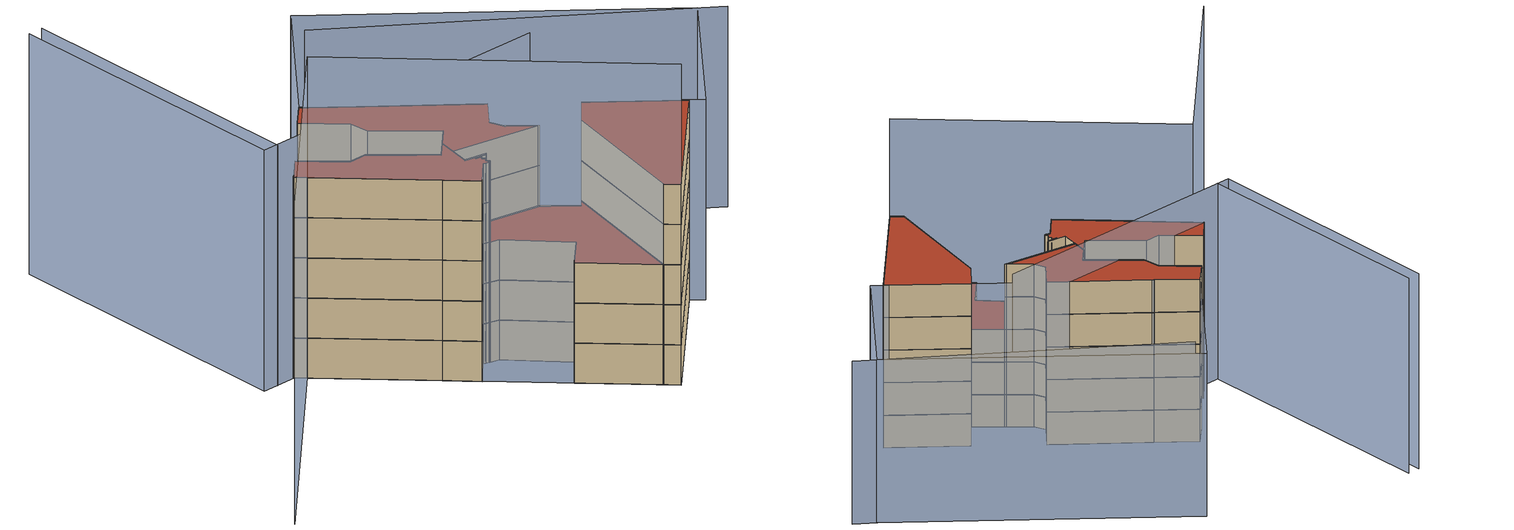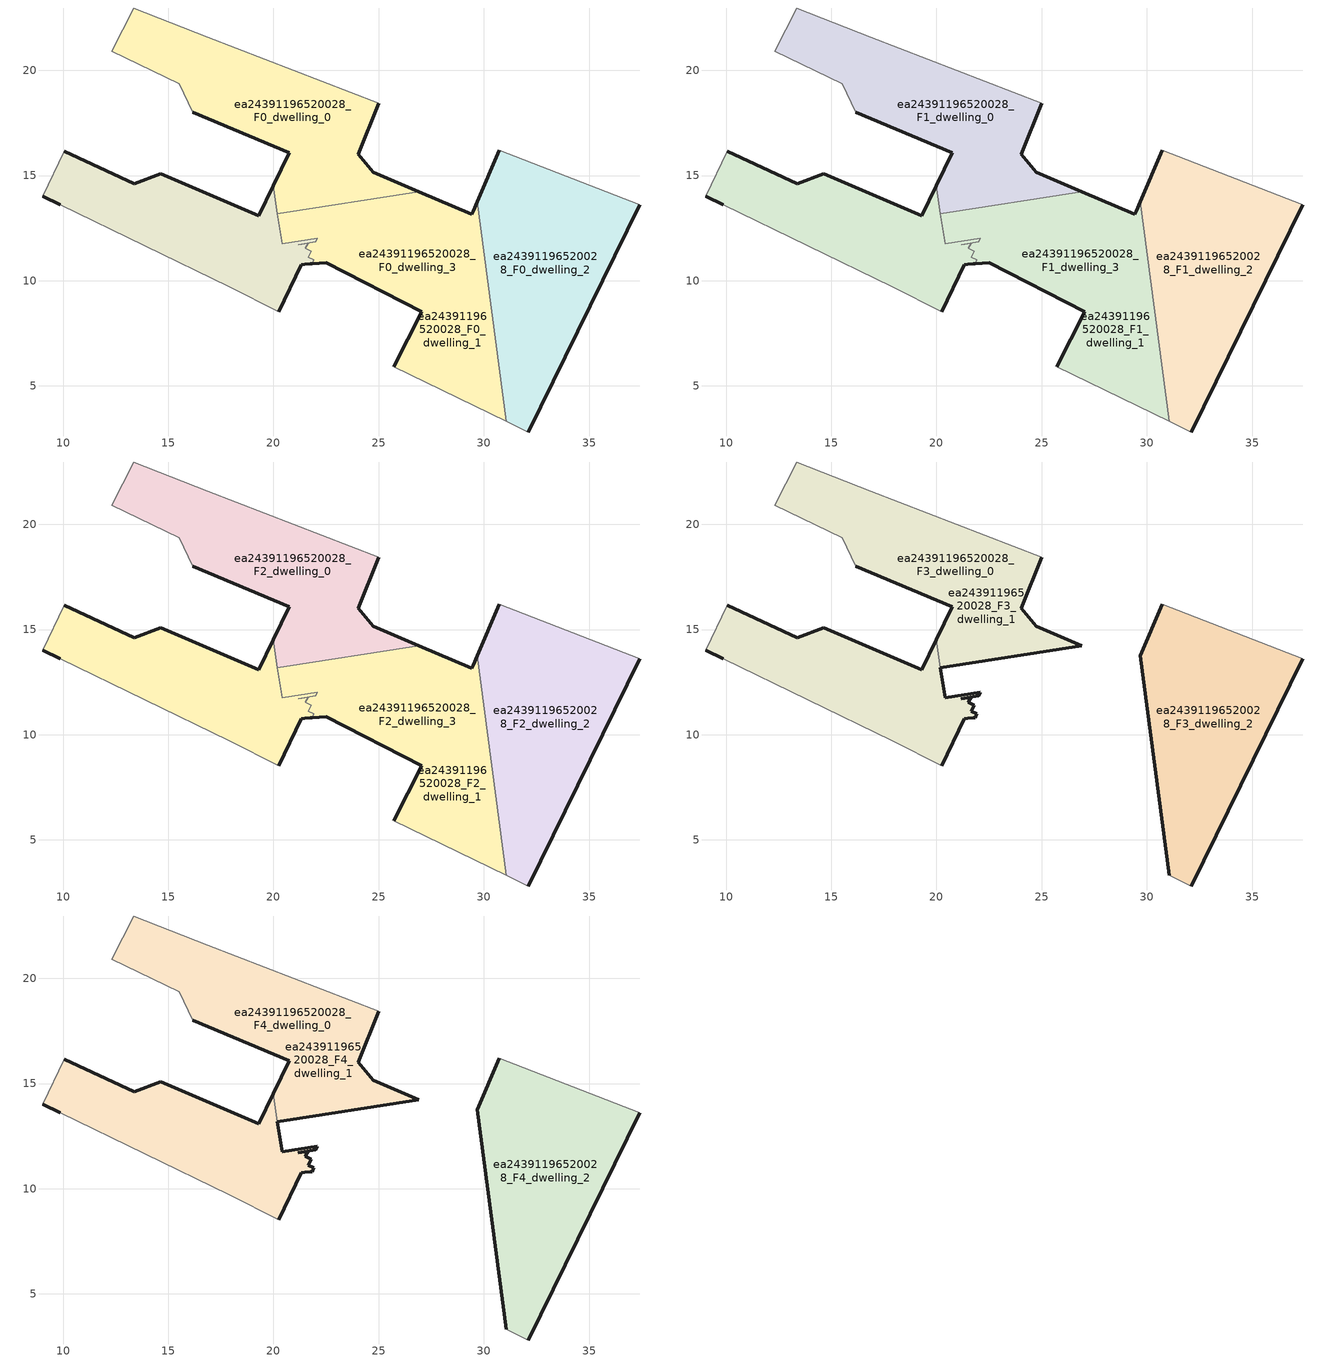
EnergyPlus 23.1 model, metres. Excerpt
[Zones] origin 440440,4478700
ea24391196520028_F0_dwelling_0
 floor ground (EU_floor_Construction): 26.91,14.24 24.73,15.16 24.04,16.01 25,18.44 16.88,21.57 13.35,22.96 12.32,20.91 15.52,19.37 16.16,18.01 20.76,16.08 19.98,14.5 20.19,13.18 z0; 20.26,8.53 21.32,10.77 21.49,10.78 21.75,10.8 21.84,10.8 21.93,10.99 21.66,11.12 21.79,11.4 21.52,11.53 21.64,11.79 21.17,11.71 22,11.85 22.08,12.01 20.42,11.75 19.98,14.5 19.29,13.09 14.65,15.08 13.38,14.6 10.06,16.16 9.05,14 9.86,13.6 17.9,9.72 z0
 wall outside (EU_wall_Construction): 19.98,14.5 20.76,16.08 16.16,18.01 / 25,18.44 24.04,16.01 24.73,15.16 26.91,14.24 z0:3
 wall adiabatic (EU_wall_Construction): 16.16,18.01 15.52,19.37 12.32,20.91 13.35,22.96 16.88,21.57 25,18.44 z0:3
 wall to ea24391196520028_F0_dwelling_3 (EU_wall_Construction): 26.91,14.24 20.19,13.18 z0:3
 wall to ea24391196520028_F0_dwelling_1 (EU_wall_Construction): 20.19,13.18 19.98,14.5 z0:3
ea24391196520028_F0_dwelling_1
 floor ground (EU_floor_Construction): 26.91,14.24 24.73,15.16 24.04,16.01 25,18.44 16.88,21.57 13.35,22.96 12.32,20.91 15.52,19.37 16.16,18.01 20.76,16.08 19.98,14.5 20.19,13.18 z0; 20.26,8.53 21.32,10.77 21.49,10.78 21.75,10.8 21.84,10.8 21.93,10.99 21.66,11.12 21.79,11.4 21.52,11.53 21.64,11.79 21.17,11.71 22,11.85 22.08,12.01 20.42,11.75 19.98,14.5 19.29,13.09 14.65,15.08 13.38,14.6 10.06,16.16 9.05,14 9.86,13.6 17.9,9.72 z0; 31.06,3.32 29.68,13.75 29.49,13.3 29.43,13.17 26.91,14.24 20.19,13.18 20.42,11.75 22.08,12.01 22,11.85 21.43,11.76 21.64,11.79 21.52,11.53 21.79,11.4 21.66,11.12 21.93,10.99 21.84,10.8 22.51,10.86 27.04,8.53 25.73,5.9 z0
 wall outside (EU_wall_Construction): 21.84,10.8 21.75,10.8 21.49,10.78 21.32,10.77 20.26,8.53 / 9.86,13.6 9.05,14 / 10.06,16.16 13.38,14.6 14.65,15.08 19.29,13.09 19.98,14.5 z0:3
 wall adiabatic (EU_wall_Construction): 20.26,8.53 17.9,9.72 9.86,13.6 / 9.05,14 10.06,16.16 z0:3
 wall to ea24391196520028_F0_dwelling_3 (EU_wall_Construction): 20.19,13.18 20.42,11.75 22.08,12.01 22,11.85 21.17,11.71 21.64,11.79 21.52,11.53 21.79,11.4 21.66,11.12 21.93,10.99 21.84,10.8 z0:3
ea24391196520028_F0_dwelling_2
 floor ground (EU_floor_Construction): 32.11,2.81 37.4,13.6 30.74,16.2 29.68,13.75 31.06,3.32 z0
 wall outside (EU_wall_Construction): 37.4,13.6 32.11,2.81 / 29.68,13.75 30.74,16.2 z0:3
 wall adiabatic (EU_wall_Construction): 30.74,16.2 37.4,13.6 / 32.11,2.81 31.06,3.32 z0:3
 wall to ea24391196520028_F0_dwelling_3 (EU_wall_Construction): 31.06,3.32 29.68,13.75 z0:3
ea24391196520028_F0_dwelling_3
 floor ground (EU_floor_Construction): 20.26,8.53 21.32,10.77 21.49,10.78 21.75,10.8 21.84,10.8 21.93,10.99 21.66,11.12 21.79,11.4 21.52,11.53 21.64,11.79 21.17,11.71 22,11.85 22.08,12.01 20.42,11.75 19.98,14.5 19.29,13.09 14.65,15.08 13.38,14.6 10.06,16.16 9.05,14 9.86,13.6 17.9,9.72 z0; 31.06,3.32 29.68,13.75 29.49,13.3 29.43,13.17 26.91,14.24 20.19,13.18 20.42,11.75 22.08,12.01 22,11.85 21.43,11.76 21.64,11.79 21.52,11.53 21.79,11.4 21.66,11.12 21.93,10.99 21.84,10.8 22.51,10.86 27.04,8.53 25.73,5.9 z0
 wall outside (EU_wall_Construction): 26.91,14.24 29.43,13.17 29.49,13.3 29.68,13.75 / 25.73,5.9 27.04,8.53 22.51,10.86 21.84,10.8 z0:3
 wall adiabatic (EU_wall_Construction): 31.06,3.32 25.73,5.9 z0:3
ea24391196520028_F1_dwelling_0
 floor to ea24391196520028_F0_dwelling_0 (EU_floor_Construction): 20.26,8.53 21.32,10.77 21.49,10.78 21.75,10.8 21.84,10.8 21.93,10.99 21.66,11.12 21.79,11.4 21.52,11.53 21.64,11.79 21.17,11.71 22,11.85 22.08,12.01 20.42,11.75 19.98,14.5 19.29,13.09 14.65,15.08 13.38,14.6 10.06,16.16 9.05,14 9.86,13.6 17.9,9.72 z3
 floor adiabatic (EU_floor_Construction): 26.91,14.24 24.73,15.16 24.04,16.01 25,18.44 16.88,21.57 13.35,22.96 12.32,20.91 15.52,19.37 16.16,18.01 20.76,16.08 19.98,14.5 20.19,13.18 z3
 wall outside (EU_wall_Construction): 19.98,14.5 20.76,16.08 16.16,18.01 / 25,18.44 24.04,16.01 24.73,15.16 26.91,14.24 z3:6
 wall adiabatic (EU_wall_Construction): 16.16,18.01 15.52,19.37 12.32,20.91 13.35,22.96 16.88,21.57 25,18.44 z3:6
 wall to ea24391196520028_F1_dwelling_3 (EU_wall_Construction): 26.91,14.24 20.19,13.18 z3:6
 wall to ea24391196520028_F1_dwelling_1 (EU_wall_Construction): 20.19,13.18 19.98,14.5 z3:6
ea24391196520028_F1_dwelling_1
 floor to ea24391196520028_F0_dwelling_1 (EU_floor_Construction): 26.91,14.24 24.73,15.16 24.04,16.01 25,18.44 16.88,21.57 13.35,22.96 12.32,20.91 15.52,19.37 16.16,18.01 20.76,16.08 19.98,14.5 20.19,13.18 z3; 20.26,8.53 21.32,10.77 21.49,10.78 21.75,10.8 21.84,10.8 21.93,10.99 21.66,11.12 21.79,11.4 21.52,11.53 21.64,11.79 21.17,11.71 22,11.85 22.08,12.01 20.42,11.75 19.98,14.5 19.29,13.09 14.65,15.08 13.38,14.6 10.06,16.16 9.05,14 9.86,13.6 17.9,9.72 z3
 floor adiabatic (EU_floor_Construction): 31.06,3.32 29.68,13.75 29.49,13.3 29.43,13.17 26.91,14.24 20.19,13.18 20.42,11.75 22.08,12.01 22,11.85 21.43,11.76 21.64,11.79 21.52,11.53 21.79,11.4 21.66,11.12 21.93,10.99 21.84,10.8 22.51,10.86 27.04,8.53 25.73,5.9 z3
 wall outside (EU_wall_Construction): 21.84,10.8 21.75,10.8 21.49,10.78 21.32,10.77 20.26,8.53 / 9.86,13.6 9.05,14 / 10.06,16.16 13.38,14.6 14.65,15.08 19.29,13.09 19.98,14.5 z3:6
 wall adiabatic (EU_wall_Construction): 20.26,8.53 17.9,9.72 9.86,13.6 / 9.05,14 10.06,16.16 z3:6
 wall to ea24391196520028_F1_dwelling_3 (EU_wall_Construction): 20.19,13.18 20.42,11.75 22.08,12.01 22,11.85 21.17,11.71 21.64,11.79 21.52,11.53 21.79,11.4 21.66,11.12 21.93,10.99 21.84,10.8 z3:6
ea24391196520028_F1_dwelling_2
 floor to ea24391196520028_F0_dwelling_2 (EU_floor_Construction): 32.11,2.81 37.4,13.6 30.74,16.2 29.68,13.75 31.06,3.32 z3
 wall outside (EU_wall_Construction): 37.4,13.6 32.11,2.81 / 29.68,13.75 30.74,16.2 z3:6
 wall adiabatic (EU_wall_Construction): 30.74,16.2 37.4,13.6 / 32.11,2.81 31.06,3.32 z3:6
 wall to ea24391196520028_F1_dwelling_3 (EU_wall_Construction): 31.06,3.32 29.68,13.75 z3:6
ea24391196520028_F1_dwelling_3
 floor to ea24391196520028_F0_dwelling_3 (EU_floor_Construction): 20.26,8.53 21.32,10.77 21.49,10.78 21.75,10.8 21.84,10.8 21.93,10.99 21.66,11.12 21.79,11.4 21.52,11.53 21.64,11.79 21.17,11.71 22,11.85 22.08,12.01 20.42,11.75 19.98,14.5 19.29,13.09 14.65,15.08 13.38,14.6 10.06,16.16 9.05,14 9.86,13.6 17.9,9.72 z3; 31.06,3.32 29.68,13.75 29.49,13.3 29.43,13.17 26.91,14.24 20.19,13.18 20.42,11.75 22.08,12.01 22,11.85 21.43,11.76 21.64,11.79 21.52,11.53 21.79,11.4 21.66,11.12 21.93,10.99 21.84,10.8 22.51,10.86 27.04,8.53 25.73,5.9 z3
 wall outside (EU_wall_Construction): 26.91,14.24 29.43,13.17 29.49,13.3 29.68,13.75 / 25.73,5.9 27.04,8.53 22.51,10.86 21.84,10.8 z3:6
 wall adiabatic (EU_wall_Construction): 31.06,3.32 25.73,5.9 z3:6
ea24391196520028_F2_dwelling_0
 floor to ea24391196520028_F1_dwelling_0 (EU_floor_Construction): 20.26,8.53 21.32,10.77 21.49,10.78 21.75,10.8 21.84,10.8 21.93,10.99 21.66,11.12 21.79,11.4 21.52,11.53 21.64,11.79 21.17,11.71 22,11.85 22.08,12.01 20.42,11.75 19.98,14.5 19.29,13.09 14.65,15.08 13.38,14.6 10.06,16.16 9.05,14 9.86,13.6 17.9,9.72 z6
 floor adiabatic (EU_floor_Construction): 26.91,14.24 24.73,15.16 24.04,16.01 25,18.44 16.88,21.57 13.35,22.96 12.32,20.91 15.52,19.37 16.16,18.01 20.76,16.08 19.98,14.5 20.19,13.18 z6
 wall outside (EU_wall_Construction): 19.98,14.5 20.76,16.08 16.16,18.01 / 25,18.44 24.04,16.01 24.73,15.16 26.91,14.24 z6:9
 wall adiabatic (EU_wall_Construction): 16.16,18.01 15.52,19.37 12.32,20.91 13.35,22.96 16.88,21.57 25,18.44 z6:9
 wall to ea24391196520028_F2_dwelling_3 (EU_wall_Construction): 26.91,14.24 20.19,13.18 z6:9
 wall to ea24391196520028_F2_dwelling_1 (EU_wall_Construction): 20.19,13.18 19.98,14.5 z6:9
ea24391196520028_F2_dwelling_1
 floor to ea24391196520028_F1_dwelling_1 (EU_floor_Construction): 26.91,14.24 24.73,15.16 24.04,16.01 25,18.44 16.88,21.57 13.35,22.96 12.32,20.91 15.52,19.37 16.16,18.01 20.76,16.08 19.98,14.5 20.19,13.18 z6; 20.26,8.53 21.32,10.77 21.49,10.78 21.75,10.8 21.84,10.8 21.93,10.99 21.66,11.12 21.79,11.4 21.52,11.53 21.64,11.79 21.17,11.71 22,11.85 22.08,12.01 20.42,11.75 19.98,14.5 19.29,13.09 14.65,15.08 13.38,14.6 10.06,16.16 9.05,14 9.86,13.6 17.9,9.72 z6
 floor adiabatic (EU_floor_Construction): 31.06,3.32 29.68,13.75 29.49,13.3 29.43,13.17 26.91,14.24 20.19,13.18 20.42,11.75 22.08,12.01 22,11.85 21.43,11.76 21.64,11.79 21.52,11.53 21.79,11.4 21.66,11.12 21.93,10.99 21.84,10.8 22.51,10.86 27.04,8.53 25.73,5.9 z6
 wall outside (EU_wall_Construction): 21.84,10.8 21.75,10.8 21.49,10.78 21.32,10.77 20.26,8.53 / 9.86,13.6 9.05,14 / 10.06,16.16 13.38,14.6 14.65,15.08 19.29,13.09 19.98,14.5 z6:9
 wall adiabatic (EU_wall_Construction): 20.26,8.53 17.9,9.72 9.86,13.6 / 9.05,14 10.06,16.16 z6:9
 wall to ea24391196520028_F2_dwelling_3 (EU_wall_Construction): 20.19,13.18 20.42,11.75 22.08,12.01 22,11.85 21.17,11.71 21.64,11.79 21.52,11.53 21.79,11.4 21.66,11.12 21.93,10.99 21.84,10.8 z6:9
 roof outside (EU_floor_Construction): 29.68,13.75 31.06,3.32 25.73,5.9 27.04,8.53 22.51,10.86 21.84,10.8 21.93,10.99 21.66,11.12 21.79,11.4 21.52,11.53 21.64,11.79 21.43,11.76 22,11.85 22.08,12.01 20.42,11.75 20.19,13.18 26.91,14.24 29.43,13.17 29.49,13.3 z9
ea24391196520028_F2_dwelling_2
 floor to ea24391196520028_F1_dwelling_2 (EU_floor_Construction): 32.11,2.81 37.4,13.6 30.74,16.2 29.68,13.75 31.06,3.32 z6
 wall outside (EU_wall_Construction): 37.4,13.6 32.11,2.81 / 29.68,13.75 30.74,16.2 z6:9
 wall adiabatic (EU_wall_Construction): 30.74,16.2 37.4,13.6 / 32.11,2.81 31.06,3.32 z6:9
 wall to ea24391196520028_F2_dwelling_3 (EU_wall_Construction): 31.06,3.32 29.68,13.75 z6:9
ea24391196520028_F2_dwelling_3
 floor to ea24391196520028_F1_dwelling_3 (EU_floor_Construction): 20.26,8.53 21.32,10.77 21.49,10.78 21.75,10.8 21.84,10.8 21.93,10.99 21.66,11.12 21.79,11.4 21.52,11.53 21.64,11.79 21.17,11.71 22,11.85 22.08,12.01 20.42,11.75 19.98,14.5 19.29,13.09 14.65,15.08 13.38,14.6 10.06,16.16 9.05,14 9.86,13.6 17.9,9.72 z6; 31.06,3.32 29.68,13.75 29.49,13.3 29.43,13.17 26.91,14.24 20.19,13.18 20.42,11.75 22.08,12.01 22,11.85 21.43,11.76 21.64,11.79 21.52,11.53 21.79,11.4 21.66,11.12 21.93,10.99 21.84,10.8 22.51,10.86 27.04,8.53 25.73,5.9 z6
 wall outside (EU_wall_Construction): 26.91,14.24 29.43,13.17 29.49,13.3 29.68,13.75 / 25.73,5.9 27.04,8.53 22.51,10.86 21.84,10.8 z6:9
 wall adiabatic (EU_wall_Construction): 31.06,3.32 25.73,5.9 z6:9
 ceiling adiabatic (EU_roof_Construction): 19.98,14.5 20.42,11.75 22.08,12.01 22,11.85 21.17,11.71 21.64,11.79 21.52,11.53 21.79,11.4 21.66,11.12 21.93,10.99 21.84,10.8 21.75,10.8 21.49,10.78 21.32,10.77 20.26,8.53 17.9,9.72 9.86,13.6 9.05,14 10.06,16.16 13.38,14.6 14.65,15.08 19.29,13.09 z9
 roof outside (EU_roof_Construction): 29.68,13.75 31.06,3.32 25.73,5.9 27.04,8.53 22.51,10.86 21.84,10.8 21.93,10.99 21.66,11.12 21.79,11.4 21.52,11.53 21.64,11.79 21.43,11.76 22,11.85 22.08,12.01 20.42,11.75 20.19,13.18 26.91,14.24 29.43,13.17 29.49,13.3 z9
ea24391196520028_F3_dwelling_0
 floor to ea24391196520028_F2_dwelling_0 (EU_floor_Construction): 20.26,8.53 21.32,10.77 21.49,10.78 21.75,10.8 21.84,10.8 21.93,10.99 21.66,11.12 21.79,11.4 21.52,11.53 21.64,11.79 21.17,11.71 22,11.85 22.08,12.01 20.42,11.75 19.98,14.5 19.29,13.09 14.65,15.08 13.38,14.6 10.06,16.16 9.05,14 9.86,13.6 17.9,9.72 z9
 floor adiabatic (EU_floor_Construction): 26.91,14.24 24.73,15.16 24.04,16.01 25,18.44 16.88,21.57 13.35,22.96 12.32,20.91 15.52,19.37 16.16,18.01 20.76,16.08 19.98,14.5 20.19,13.18 z9
 wall outside (EU_wall_Construction): 19.98,14.5 20.76,16.08 16.16,18.01 / 25,18.44 24.04,16.01 24.73,15.16 26.91,14.24 20.19,13.18 z9:12
 wall adiabatic (EU_wall_Construction): 16.16,18.01 15.52,19.37 12.32,20.91 13.35,22.96 16.88,21.57 25,18.44 z9:12
 wall to ea24391196520028_F3_dwelling_1 (EU_wall_Construction): 20.19,13.18 19.98,14.5 z9:12
ea24391196520028_F3_dwelling_1
 floor to ea24391196520028_F2_dwelling_1 (EU_floor_Construction): 26.91,14.24 24.73,15.16 24.04,16.01 25,18.44 16.88,21.57 13.35,22.96 12.32,20.91 15.52,19.37 16.16,18.01 20.76,16.08 19.98,14.5 20.19,13.18 z9; 20.26,8.53 21.32,10.77 21.49,10.78 21.75,10.8 21.84,10.8 21.93,10.99 21.66,11.12 21.79,11.4 21.52,11.53 21.64,11.79 21.17,11.71 22,11.85 22.08,12.01 20.42,11.75 19.98,14.5 19.29,13.09 14.65,15.08 13.38,14.6 10.06,16.16 9.05,14 9.86,13.6 17.9,9.72 z9
 wall outside (EU_wall_Construction): 9.86,13.6 9.05,14 / 10.06,16.16 13.38,14.6 14.65,15.08 19.29,13.09 19.98,14.5 / 20.19,13.18 20.42,11.75 22.08,12.01 22,11.85 21.17,11.71 21.64,11.79 21.52,11.53 21.79,11.4 21.66,11.12 21.93,10.99 21.84,10.8 21.75,10.8 21.49,10.78 21.32,10.77 20.26,8.53 z9:12
 wall adiabatic (EU_wall_Construction): 20.26,8.53 17.9,9.72 9.86,13.6 / 9.05,14 10.06,16.16 z9:12
ea24391196520028_F3_dwelling_2
 floor to ea24391196520028_F2_dwelling_2 (EU_floor_Construction): 32.11,2.81 37.4,13.6 30.74,16.2 29.68,13.75 31.06,3.32 z9
 wall outside (EU_wall_Construction): 37.4,13.6 32.11,2.81 / 31.06,3.32 29.68,13.75 30.74,16.2 z9:12
 wall adiabatic (EU_wall_Construction): 30.74,16.2 37.4,13.6 / 32.11,2.81 31.06,3.32 z9:12
ea24391196520028_F4_dwelling_0
 floor adiabatic (EU_floor_Construction): 26.91,14.24 24.73,15.16 24.04,16.01 25,18.44 16.88,21.57 13.35,22.96 12.32,20.91 15.52,19.37 16.16,18.01 20.76,16.08 19.98,14.5 20.19,13.18 z12; 20.26,8.53 21.32,10.77 21.49,10.78 21.75,10.8 21.84,10.8 21.93,10.99 21.66,11.12 21.79,11.4 21.52,11.53 21.64,11.79 21.17,11.71 22,11.85 22.08,12.01 20.42,11.75 19.98,14.5 19.29,13.09 14.65,15.08 13.38,14.6 10.06,16.16 9.05,14 9.86,13.6 17.9,9.72 z12
 wall outside (EU_wall_Construction): 19.98,14.5 20.76,16.08 16.16,18.01 / 25,18.44 24.04,16.01 24.73,15.16 26.91,14.24 20.19,13.18 z12:15
 wall adiabatic (EU_wall_Construction): 16.16,18.01 15.52,19.37 12.32,20.91 13.35,22.96 16.88,21.57 25,18.44 z12:15
 wall to ea24391196520028_F4_dwelling_1 (EU_wall_Construction): 20.19,13.18 19.98,14.5 z12:15
 roof outside (EU_roof_Construction): 19.98,14.5 20.42,11.75 22.08,12.01 22,11.85 21.17,11.71 21.64,11.79 21.52,11.53 21.79,11.4 21.66,11.12 21.93,10.99 21.84,10.8 21.75,10.8 21.49,10.78 21.32,10.77 20.26,8.53 17.9,9.72 9.86,13.6 9.05,14 10.06,16.16 13.38,14.6 14.65,15.08 19.29,13.09 z15; 25,18.44 24.04,16.01 24.73,15.16 26.91,14.24 20.19,13.18 19.98,14.5 20.76,16.08 16.16,18.01 15.52,19.37 12.32,20.91 13.35,22.96 16.88,21.57 z15
ea24391196520028_F4_dwelling_1
 floor to ea24391196520028_F3_dwelling_1 (EU_floor_Construction): 26.91,14.24 24.73,15.16 24.04,16.01 25,18.44 16.88,21.57 13.35,22.96 12.32,20.91 15.52,19.37 16.16,18.01 20.76,16.08 19.98,14.5 20.19,13.18 z12; 20.26,8.53 21.32,10.77 21.49,10.78 21.75,10.8 21.84,10.8 21.93,10.99 21.66,11.12 21.79,11.4 21.52,11.53 21.64,11.79 21.17,11.71 22,11.85 22.08,12.01 20.42,11.75 19.98,14.5 19.29,13.09 14.65,15.08 13.38,14.6 10.06,16.16 9.05,14 9.86,13.6 17.9,9.72 z12
 wall outside (EU_wall_Construction): 9.86,13.6 9.05,14 / 10.06,16.16 13.38,14.6 14.65,15.08 19.29,13.09 19.98,14.5 / 20.19,13.18 20.42,11.75 22.08,12.01 22,11.85 21.17,11.71 21.64,11.79 21.52,11.53 21.79,11.4 21.66,11.12 21.93,10.99 21.84,10.8 21.75,10.8 21.49,10.78 21.32,10.77 20.26,8.53 z12:15
 wall adiabatic (EU_wall_Construction): 20.26,8.53 17.9,9.72 9.86,13.6 / 9.05,14 10.06,16.16 z12:15
 roof outside (EU_roof_Construction): 19.98,14.5 20.42,11.75 22.08,12.01 22,11.85 21.17,11.71 21.64,11.79 21.52,11.53 21.79,11.4 21.66,11.12 21.93,10.99 21.84,10.8 21.75,10.8 21.49,10.78 21.32,10.77 20.26,8.53 17.9,9.72 9.86,13.6 9.05,14 10.06,16.16 13.38,14.6 14.65,15.08 19.29,13.09 z15; 25,18.44 24.04,16.01 24.73,15.16 26.91,14.24 20.19,13.18 19.98,14.5 20.76,16.08 16.16,18.01 15.52,19.37 12.32,20.91 13.35,22.96 16.88,21.57 z15
ea24391196520028_F4_dwelling_2
 floor to ea24391196520028_F3_dwelling_2 (EU_floor_Construction): 32.11,2.81 37.4,13.6 30.74,16.2 29.68,13.75 31.06,3.32 z12
 wall outside (EU_wall_Construction): 37.4,13.6 32.11,2.81 / 31.06,3.32 29.68,13.75 30.74,16.2 z12:15
 wall adiabatic (EU_wall_Construction): 30.74,16.2 37.4,13.6 / 32.11,2.81 31.06,3.32 z12:15
 roof outside (EU_roof_Construction): 37.4,13.6 32.11,2.81 31.06,3.32 29.68,13.75 30.74,16.2 z15
shading: 0.87,-4.86 9.89,13.66 / 9.89,13.66 32.12,2.83 z0:24; -0.02,34.78 7.68,13.43 / 29.25,21.23 6.53,13.11 / 6.53,13.11 -1.08,34.4 z0:18; 45.02,24.66 18.06,32.75 / 38.42,13.21 13.34,22.94 / 13.34,22.94 18.02,34.99 / 18.02,34.99 43.1,25.26 / 43.1,25.26 38.42,13.21 z0:15
[Building]
EU S2 Campaign: North Axis=0; Terrain=City; Solar Distribution=FullExterior
[Site:Location]
Madrid: Latitude=40.5; Longitude=-3.5; Time Zone=1; Elevation=609
[SizingPeriod:WeatherFileDays]
AnnualSizingPeriod: Begin Month=1; Begin Day of Month=1; End Month=12; End Day of Month=31; Day of Week for Start Day=Monday; Use Weather File Daylight Saving Period=No; Use Weather File Rain and Snow Indicators=No
[MATERIAL]
EU_InternalMass_Material: Roughness=MediumRough; Thickness=0.1; Conductivity=1; Density=1800; Specific Heat=900; Thermal Absorptance=0.9; Solar Absorptance=0.7; Visible Absorptance=0.7
[MATERIAL:NOMASS] Roughness=MediumRough; Thermal Absorptance=0.9; Solar Absorptance=0.7; Visible Absorptance=0.7
Name | Thermal Resistance
EU_wall_NoMass | 0.459673
EU_roof_NoMass | 0.495815
EU_floor_NoMass | 0.788942
[CONSTRUCTION]
EU_wall_Construction: EU_wall_NoMass
EU_roof_Construction: EU_roof_NoMass
EU_floor_Construction: EU_floor_NoMass
EU_InternalMass_Construction: EU_InternalMass_Material
[ZONE] Type=1; Multiplier=1; Ceiling Height=autocalculate; Floor Area=autocalculate; Part of Total Floor Area=Yes
Name | Volume
ea24391196520028_F0_dwelling_0 | 276.794
ea24391196520028_F1_dwelling_0; ea24391196520028_F2_dwelling_0; ea24391196520028_F3_dwelling_0; ea24391196520028_F4_dwelling_0; ea24391196520028_F3_dwelling_1; ea24391196520028_F4_dwelling_1 | 276.795
ea24391196520028_F0_dwelling_1; ea24391196520028_F1_dwelling_1; ea24391196520028_F2_dwelling_1 | 444.516
ea24391196520028_F0_dwelling_2; ea24391196520028_F1_dwelling_2; ea24391196520028_F2_dwelling_2; ea24391196520028_F3_dwelling_2; ea24391196520028_F4_dwelling_2 | 169.932
ea24391196520028_F0_dwelling_3 | 288.583
ea24391196520028_F1_dwelling_3; ea24391196520028_F2_dwelling_3 | 288.582
[INTERNALMASS] Construction=EU_InternalMass_Construction
Name | Zone or ZoneList | Surface Area
ea24391196520028_F0_dwelling_0_EU_InternalMass | ea24391196520028_F0_dwelling_0 | 51.9777
ea24391196520028_F0_dwelling_1_EU_InternalMass | ea24391196520028_F0_dwelling_1 | 40.2866
ea24391196520028_F0_dwelling_2_EU_InternalMass | ea24391196520028_F0_dwelling_2 | 56.6427
ea24391196520028_F0_dwelling_3_EU_InternalMass | ea24391196520028_F0_dwelling_3 | 55.9093
ea24391196520028_F1_dwelling_0_EU_InternalMass | ea24391196520028_F1_dwelling_0 | 51.9777
ea24391196520028_F1_dwelling_1_EU_InternalMass | ea24391196520028_F1_dwelling_1 | 40.2866
ea24391196520028_F1_dwelling_2_EU_InternalMass | ea24391196520028_F1_dwelling_2 | 56.6427
ea24391196520028_F1_dwelling_3_EU_InternalMass | ea24391196520028_F1_dwelling_3 | 55.9093
ea24391196520028_F2_dwelling_0_EU_InternalMass | ea24391196520028_F2_dwelling_0 | 51.9777
ea24391196520028_F2_dwelling_1_EU_InternalMass | ea24391196520028_F2_dwelling_1 | 40.2866
ea24391196520028_F2_dwelling_2_EU_InternalMass | ea24391196520028_F2_dwelling_2 | 56.6427
ea24391196520028_F2_dwelling_3_EU_InternalMass | ea24391196520028_F2_dwelling_3 | 55.9093
ea24391196520028_F3_dwelling_0_EU_InternalMass | ea24391196520028_F3_dwelling_0 | 102.41
ea24391196520028_F3_dwelling_1_EU_InternalMass | ea24391196520028_F3_dwelling_1 | 51.2026
ea24391196520028_F3_dwelling_2_EU_InternalMass | ea24391196520028_F3_dwelling_2 | 51.2083
ea24391196520028_F4_dwelling_0_EU_InternalMass | ea24391196520028_F4_dwelling_0 | 102.41
ea24391196520028_F4_dwelling_1_EU_InternalMass | ea24391196520028_F4_dwelling_1 | 51.2026
ea24391196520028_F4_dwelling_2_EU_InternalMass | ea24391196520028_F4_dwelling_2 | 51.2083
[OTHEREQUIPMENT] Fuel Type=Electricity; Design Level Calculation Method=Watts/Area; Power per Zone Floor Area=1; Fraction Latent=0; Fraction Radiant=0; Fraction Lost=0; Carbon Dioxide Generation Rate=0; EndUse Subcategory=EU_Step8_InternalGains
Name | Zone or ZoneList or Space or SpaceList | Schedule
EU_Step8_InternalGain_ea24391196520028_F0_dwelling_0_f000 | ea24391196520028_F0_dwelling_0 | EU_Step8_GainSchedule_ea24391196520028_F0_dwelling_0_f000
EU_Step8_InternalGain_ea24391196520028_F0_dwelling_1_f000 | ea24391196520028_F0_dwelling_1 | EU_Step8_GainSchedule_ea24391196520028_F0_dwelling_1_f000
EU_Step8_InternalGain_ea24391196520028_F0_dwelling_2_f000 | ea24391196520028_F0_dwelling_2 | EU_Step8_GainSchedule_ea24391196520028_F0_dwelling_2_f000
EU_Step8_InternalGain_ea24391196520028_F0_dwelling_3_f000 | ea24391196520028_F0_dwelling_3 | EU_Step8_GainSchedule_ea24391196520028_F0_dwelling_3_f000
EU_Step8_InternalGain_ea24391196520028_F1_dwelling_0_f000 | ea24391196520028_F1_dwelling_0 | EU_Step8_GainSchedule_ea24391196520028_F1_dwelling_0_f000
EU_Step8_InternalGain_ea24391196520028_F1_dwelling_1_f000 | ea24391196520028_F1_dwelling_1 | EU_Step8_GainSchedule_ea24391196520028_F1_dwelling_1_f000
EU_Step8_InternalGain_ea24391196520028_F1_dwelling_2_f000 | ea24391196520028_F1_dwelling_2 | EU_Step8_GainSchedule_ea24391196520028_F1_dwelling_2_f000
EU_Step8_InternalGain_ea24391196520028_F1_dwelling_3_f000 | ea24391196520028_F1_dwelling_3 | EU_Step8_GainSchedule_ea24391196520028_F1_dwelling_3_f000
EU_Step8_InternalGain_ea24391196520028_F2_dwelling_0_f000 | ea24391196520028_F2_dwelling_0 | EU_Step8_GainSchedule_ea24391196520028_F2_dwelling_0_f000
EU_Step8_InternalGain_ea24391196520028_F2_dwelling_1_f000 | ea24391196520028_F2_dwelling_1 | EU_Step8_GainSchedule_ea24391196520028_F2_dwelling_1_f000
EU_Step8_InternalGain_ea24391196520028_F2_dwelling_2_f000 | ea24391196520028_F2_dwelling_2 | EU_Step8_GainSchedule_ea24391196520028_F2_dwelling_2_f000
EU_Step8_InternalGain_ea24391196520028_F2_dwelling_3_f000 | ea24391196520028_F2_dwelling_3 | EU_Step8_GainSchedule_ea24391196520028_F2_dwelling_3_f000
EU_Step8_InternalGain_ea24391196520028_F3_dwelling_0_f000 | ea24391196520028_F3_dwelling_0 | EU_Step8_GainSchedule_ea24391196520028_F3_dwelling_0_f000
EU_Step8_InternalGain_ea24391196520028_F3_dwelling_1_f000 | ea24391196520028_F3_dwelling_1 | EU_Step8_GainSchedule_ea24391196520028_F3_dwelling_1_f000
EU_Step8_InternalGain_ea24391196520028_F3_dwelling_2_f000 | ea24391196520028_F3_dwelling_2 | EU_Step8_GainSchedule_ea24391196520028_F3_dwelling_2_f000
EU_Step8_InternalGain_ea24391196520028_F4_dwelling_0_f000 | ea24391196520028_F4_dwelling_0 | EU_Step8_GainSchedule_ea24391196520028_F4_dwelling_0_f000
EU_Step8_InternalGain_ea24391196520028_F4_dwelling_1_f000 | ea24391196520028_F4_dwelling_1 | EU_Step8_GainSchedule_ea24391196520028_F4_dwelling_1_f000
EU_Step8_InternalGain_ea24391196520028_F4_dwelling_2_f000 | ea24391196520028_F4_dwelling_2 | EU_Step8_GainSchedule_ea24391196520028_F4_dwelling_2_f000
[ZONEVENTILATION:DESIGNFLOWRATE] Schedule=EU_AlwaysOn; Design Flow Rate Calculation Method=AirChanges/Hour; Air Changes per Hour=0.719161; Ventilation Type=Natural; Fan Pressure Rise=0; Fan Total Efficiency=1; Constant Term Coefficient=1; Temperature Term Coefficient=0; Velocity Term Coefficient=0; Velocity Squared Term Coefficient=0; Minimum Indoor Temperature=-100; Maximum Indoor Temperature=100; Delta Temperature=-100; Minimum Outdoor Temperature=-100; Maximum Outdoor Temperature=100; Maximum Wind Speed=40
Name | Zone or ZoneList or Space or SpaceList
EU_ConstantAir_ea24391196520028_F0_dwelling_0 | ea24391196520028_F0_dwelling_0
EU_ConstantAir_ea24391196520028_F0_dwelling_1 | ea24391196520028_F0_dwelling_1
EU_ConstantAir_ea24391196520028_F0_dwelling_2 | ea24391196520028_F0_dwelling_2
EU_ConstantAir_ea24391196520028_F0_dwelling_3 | ea24391196520028_F0_dwelling_3
EU_ConstantAir_ea24391196520028_F1_dwelling_0 | ea24391196520028_F1_dwelling_0
EU_ConstantAir_ea24391196520028_F1_dwelling_1 | ea24391196520028_F1_dwelling_1
EU_ConstantAir_ea24391196520028_F1_dwelling_2 | ea24391196520028_F1_dwelling_2
EU_ConstantAir_ea24391196520028_F1_dwelling_3 | ea24391196520028_F1_dwelling_3
EU_ConstantAir_ea24391196520028_F2_dwelling_0 | ea24391196520028_F2_dwelling_0
EU_ConstantAir_ea24391196520028_F2_dwelling_1 | ea24391196520028_F2_dwelling_1
EU_ConstantAir_ea24391196520028_F2_dwelling_2 | ea24391196520028_F2_dwelling_2
EU_ConstantAir_ea24391196520028_F2_dwelling_3 | ea24391196520028_F2_dwelling_3
EU_ConstantAir_ea24391196520028_F3_dwelling_0 | ea24391196520028_F3_dwelling_0
EU_ConstantAir_ea24391196520028_F3_dwelling_1 | ea24391196520028_F3_dwelling_1
EU_ConstantAir_ea24391196520028_F3_dwelling_2 | ea24391196520028_F3_dwelling_2
EU_ConstantAir_ea24391196520028_F4_dwelling_0 | ea24391196520028_F4_dwelling_0
EU_ConstantAir_ea24391196520028_F4_dwelling_1 | ea24391196520028_F4_dwelling_1
EU_ConstantAir_ea24391196520028_F4_dwelling_2 | ea24391196520028_F4_dwelling_2
[HVACTEMPLATE:THERMOSTAT] Constant Heating Setpoint=20; Constant Cooling Setpoint=50
EU_HeatOnly_ea24391196520028_F0_dwelling_0; EU_HeatOnly_ea24391196520028_F0_dwelling_1; EU_HeatOnly_ea24391196520028_F0_dwelling_2; EU_HeatOnly_ea24391196520028_F0_dwelling_3; EU_HeatOnly_ea24391196520028_F1_dwelling_0; EU_HeatOnly_ea24391196520028_F1_dwelling_1; EU_HeatOnly_ea24391196520028_F1_dwelling_2; EU_HeatOnly_ea24391196520028_F1_dwelling_3; EU_HeatOnly_ea24391196520028_F2_dwelling_0; EU_HeatOnly_ea24391196520028_F2_dwelling_1; EU_HeatOnly_ea24391196520028_F2_dwelling_2; EU_HeatOnly_ea24391196520028_F2_dwelling_3; EU_HeatOnly_ea24391196520028_F3_dwelling_0; EU_HeatOnly_ea24391196520028_F3_dwelling_1; EU_HeatOnly_ea24391196520028_F3_dwelling_2; EU_HeatOnly_ea24391196520028_F4_dwelling_0; EU_HeatOnly_ea24391196520028_F4_dwelling_1; EU_HeatOnly_ea24391196520028_F4_dwelling_2
[HVACTEMPLATE:ZONE:IDEALLOADSAIRSYSTEM] System Availability Schedule=EU_AlwaysOn; Maximum Heating Supply Air Temperature=50; Minimum Cooling Supply Air Temperature=13; Maximum Heating Supply Air Humidity Ratio=0.0156; Minimum Cooling Supply Air Humidity Ratio=0.0077; Heating Limit=NoLimit; Cooling Limit=NoLimit; Heating Availability Schedule=EU_AlwaysOn; Cooling Availability Schedule=EU_CoolingOff; Dehumidification Control Type=ConstantSensibleHeatRatio; Cooling Sensible Heat Ratio=0.7; Dehumidification Setpoint=60; Humidification Control Type=None; Humidification Setpoint=30; Outdoor Air Method=None; Outdoor Air Flow Rate per Person=0.00944; Outdoor Air Flow Rate per Zone Floor Area=0; Outdoor Air Flow Rate per Zone=0; Demand Controlled Ventilation Type=None; Outdoor Air Economizer Type=NoEconomizer; Heat Recovery Type=None; Sensible Heat Recovery Effectiveness=0.7; Latent Heat Recovery Effectiveness=0.65
Name | Template Thermostat
ea24391196520028_F0_dwelling_0 | EU_HeatOnly_ea24391196520028_F0_dwelling_0
ea24391196520028_F0_dwelling_1 | EU_HeatOnly_ea24391196520028_F0_dwelling_1
ea24391196520028_F0_dwelling_2 | EU_HeatOnly_ea24391196520028_F0_dwelling_2
ea24391196520028_F0_dwelling_3 | EU_HeatOnly_ea24391196520028_F0_dwelling_3
ea24391196520028_F1_dwelling_0 | EU_HeatOnly_ea24391196520028_F1_dwelling_0
ea24391196520028_F1_dwelling_1 | EU_HeatOnly_ea24391196520028_F1_dwelling_1
ea24391196520028_F1_dwelling_2 | EU_HeatOnly_ea24391196520028_F1_dwelling_2
ea24391196520028_F1_dwelling_3 | EU_HeatOnly_ea24391196520028_F1_dwelling_3
ea24391196520028_F2_dwelling_0 | EU_HeatOnly_ea24391196520028_F2_dwelling_0
ea24391196520028_F2_dwelling_1 | EU_HeatOnly_ea24391196520028_F2_dwelling_1
ea24391196520028_F2_dwelling_2 | EU_HeatOnly_ea24391196520028_F2_dwelling_2
ea24391196520028_F2_dwelling_3 | EU_HeatOnly_ea24391196520028_F2_dwelling_3
ea24391196520028_F3_dwelling_0 | EU_HeatOnly_ea24391196520028_F3_dwelling_0
ea24391196520028_F3_dwelling_1 | EU_HeatOnly_ea24391196520028_F3_dwelling_1
ea24391196520028_F3_dwelling_2 | EU_HeatOnly_ea24391196520028_F3_dwelling_2
ea24391196520028_F4_dwelling_0 | EU_HeatOnly_ea24391196520028_F4_dwelling_0
ea24391196520028_F4_dwelling_1 | EU_HeatOnly_ea24391196520028_F4_dwelling_1
ea24391196520028_F4_dwelling_2 | EU_HeatOnly_ea24391196520028_F4_dwelling_2
[SIZING:ZONE] Zone Cooling Design Supply Air Temperature Input Method=SupplyAirTemperature; Zone Cooling Design Supply Air Temperature=13; Zone Heating Design Supply Air Temperature Input Method=SupplyAirTemperature; Zone Heating Design Supply Air Temperature=50; Zone Cooling Design Supply Air Humidity Ratio=0.008; Zone Heating Design Supply Air Humidity Ratio=0.008; Cooling Design Air Flow Method=DesignDay; Cooling Design Air Flow Rate=0; Cooling Minimum Air Flow per Zone Floor Area=0.000762; Cooling Minimum Air Flow=0; Cooling Minimum Air Flow Fraction=0.2; Heating Design Air Flow Method=DesignDay; Heating Design Air Flow Rate=0; Heating Maximum Air Flow per Zone Floor Area=0.002032; Heating Maximum Air Flow=0.141576; Heating Maximum Air Flow Fraction=0.3; Account for Dedicated Outdoor Air System=No; Dedicated Outdoor Air System Control Strategy=NeutralSupplyAir; Dedicated Outdoor Air Low Setpoint Temperature for Design=autosize; Dedicated Outdoor Air High Setpoint Temperature for Design=autosize; Zone Load Sizing Method=Sensible Load Only No Latent Load; Zone Latent Cooling Design Supply Air Humidity Ratio Input Method=HumidityRatioDifference; Zone Cooling Design Supply Air Humidity Ratio Difference=0.005; Zone Latent Heating Design Supply Air Humidity Ratio Input Method=HumidityRatioDifference; Zone Humidification Design Supply Air Humidity Ratio Difference=0.005
ea24391196520028_F0_dwelling_0; ea24391196520028_F0_dwelling_1; ea24391196520028_F0_dwelling_2; ea24391196520028_F0_dwelling_3; ea24391196520028_F1_dwelling_0; ea24391196520028_F1_dwelling_1; ea24391196520028_F1_dwelling_2; ea24391196520028_F1_dwelling_3; ea24391196520028_F2_dwelling_0; ea24391196520028_F2_dwelling_1; ea24391196520028_F2_dwelling_2; ea24391196520028_F2_dwelling_3; ea24391196520028_F3_dwelling_0; ea24391196520028_F3_dwelling_1; ea24391196520028_F3_dwelling_2; ea24391196520028_F4_dwelling_0; ea24391196520028_F4_dwelling_1; ea24391196520028_F4_dwelling_2
[SCHEDULE:CONSTANT]
Name | Hourly Value
EU_AlwaysOn | 1
EU_CoolingOff | 0
[SCHEDULE:FILE] Column Number=1; Rows to Skip at Top=0; Number of Hours of Data=8760; Column Separator=Comma; Interpolate to Timestep=No; Minutes per Item=60; Adjust Schedule for Daylight Savings=Yes
Name | File
EU_Step8_GainSchedule_ea24391196520028_F0_dwelling_0_f000 | ../../schedules/ea24391196520028/ea24391196520028_F0_dwelling_0_f000_gain.csv
EU_Step8_GainSchedule_ea24391196520028_F0_dwelling_1_f000 | ../../schedules/ea24391196520028/ea24391196520028_F0_dwelling_1_f000_gain.csv
EU_Step8_GainSchedule_ea24391196520028_F0_dwelling_2_f000 | ../../schedules/ea24391196520028/ea24391196520028_F0_dwelling_2_f000_gain.csv
EU_Step8_GainSchedule_ea24391196520028_F0_dwelling_3_f000 | ../../schedules/ea24391196520028/ea24391196520028_F0_dwelling_3_f000_gain.csv
EU_Step8_GainSchedule_ea24391196520028_F1_dwelling_0_f000 | ../../schedules/ea24391196520028/ea24391196520028_F1_dwelling_0_f000_gain.csv
EU_Step8_GainSchedule_ea24391196520028_F1_dwelling_1_f000 | ../../schedules/ea24391196520028/ea24391196520028_F1_dwelling_1_f000_gain.csv
EU_Step8_GainSchedule_ea24391196520028_F1_dwelling_2_f000 | ../../schedules/ea24391196520028/ea24391196520028_F1_dwelling_2_f000_gain.csv
EU_Step8_GainSchedule_ea24391196520028_F1_dwelling_3_f000 | ../../schedules/ea24391196520028/ea24391196520028_F1_dwelling_3_f000_gain.csv
EU_Step8_GainSchedule_ea24391196520028_F2_dwelling_0_f000 | ../../schedules/ea24391196520028/ea24391196520028_F2_dwelling_0_f000_gain.csv
EU_Step8_GainSchedule_ea24391196520028_F2_dwelling_1_f000 | ../../schedules/ea24391196520028/ea24391196520028_F2_dwelling_1_f000_gain.csv
EU_Step8_GainSchedule_ea24391196520028_F2_dwelling_2_f000 | ../../schedules/ea24391196520028/ea24391196520028_F2_dwelling_2_f000_gain.csv
EU_Step8_GainSchedule_ea24391196520028_F2_dwelling_3_f000 | ../../schedules/ea24391196520028/ea24391196520028_F2_dwelling_3_f000_gain.csv
EU_Step8_GainSchedule_ea24391196520028_F3_dwelling_0_f000 | ../../schedules/ea24391196520028/ea24391196520028_F3_dwelling_0_f000_gain.csv
EU_Step8_GainSchedule_ea24391196520028_F3_dwelling_1_f000 | ../../schedules/ea24391196520028/ea24391196520028_F3_dwelling_1_f000_gain.csv
EU_Step8_GainSchedule_ea24391196520028_F3_dwelling_2_f000 | ../../schedules/ea24391196520028/ea24391196520028_F3_dwelling_2_f000_gain.csv
EU_Step8_GainSchedule_ea24391196520028_F4_dwelling_0_f000 | ../../schedules/ea24391196520028/ea24391196520028_F4_dwelling_0_f000_gain.csv
EU_Step8_GainSchedule_ea24391196520028_F4_dwelling_1_f000 | ../../schedules/ea24391196520028/ea24391196520028_F4_dwelling_1_f000_gain.csv
EU_Step8_GainSchedule_ea24391196520028_F4_dwelling_2_f000 | ../../schedules/ea24391196520028/ea24391196520028_F4_dwelling_2_f000_gain.csv
